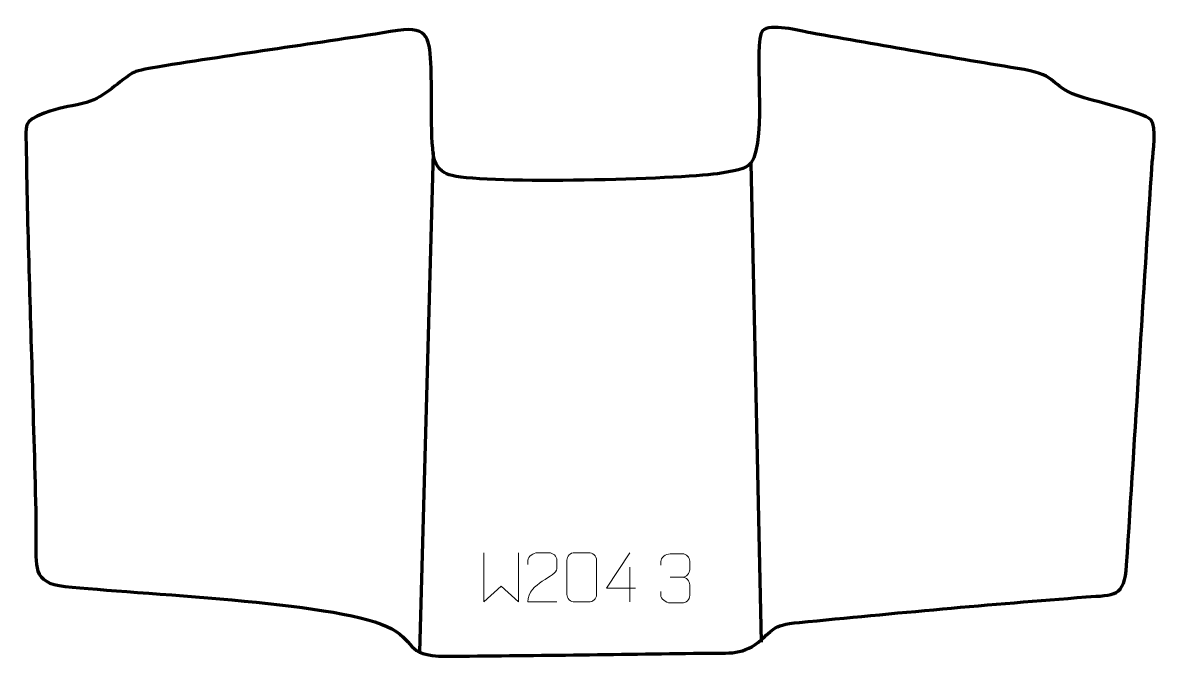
# Model space of a CAD drawing. Header units: millimetres. Extents: x 959 to 1536, y 322 to 644.
import ezdxf

# ---------------------------------------------------------------- set-up
doc = ezdxf.new("R2010")
doc.units = ezdxf.units.MM
doc.header["$MEASUREMENT"] = 0
doc.layers.add('layer 2', color=7, linetype='Continuous')
doc.layers.add('layer 3', color=7, linetype='Continuous')

msp = doc.modelspace()

# ---------------------------------------------------------------- linework, layer by layer
at = {"layer": 'layer 2', "color": 142, "lineweight": 158}
for points in [[(1167.6773, 578.3559), (1167.6773, 578.3559), (1160.8078, 324.5639), (1160.8078, 324.5639)], [(1329.2069, 572.9643), (1329.2069, 572.9643), (1334.3646, 329.5991), (1334.3646, 329.5991)]]:
    msp.add_open_spline(points, degree=3, dxfattribs=at)
at = {"layer": 'layer 3', "color": 242, "lineweight": 158}
msp.add_open_spline([(1149.7556, 640.4271), (1165.893, 642.6081), (1165.8332, 635.8123), (1166.6381, 621.3337), (1166.6381, 621.3337), (1167.1144, 611.048), (1165.9662, 581.6546), (1168.5286, 574.2213), (1168.5286, 574.2213), (1170.0784, 569.7257), (1173.3599, 567.6401), (1177.3012, 566.6994), (1177.3012, 566.6994), (1196.7143, 562.0662), (1291.8547, 564.77), (1312.2388, 567.654), (1312.2388, 567.654), (1320.0251, 568.7556), (1327.3008, 570.1607), (1329.2069, 572.9643), (1329.2069, 572.9643), (1337.8932, 585.7402), (1329.9442, 634.2038), (1335.1963, 640.1803), (1335.1963, 640.1803), (1338.8709, 644.3619), (1353.9067, 640.1398), (1359.4731, 639.1707), (1359.4731, 639.1707), (1395.741, 632.8398), (1431.8293, 626.4562), (1468.1784, 620.5428), (1468.1784, 620.5428), (1485.5899, 617.3928), (1481.1206, 612.5504), (1495.0851, 607.3063), (1495.0851, 607.3063), (1502.2999, 604.7592), (1528.8386, 598.9231), (1532.5789, 594.9315), (1532.5789, 594.9315), (1535.8438, 591.4471), (1533.6297, 578.5442), (1533.2923, 573.5273), (1533.2923, 573.5273), (1528.7092, 505.2607), (1524.7403, 436.9446), (1520.1951, 368.6851), (1520.1951, 368.6851), (1519.1013, 352.259), (1514.2697, 353.6661), (1499.6303, 352.5683), (1499.6303, 352.5683), (1451.1735, 348.8949), (1402.2512, 344.3866), (1353.8769, 339.6404), (1353.8769, 339.6404), (1338.3741, 338.1194), (1341.9088, 335.964), (1331.155, 328.2764), (1331.155, 328.2764), (1323.2606, 322.6328), (1313.2294, 324.2028), (1304.0827, 324.0406), (1304.0827, 324.0406), (1260.7216, 323.2866), (1217.3556, 322.8865), (1173.9908, 322.4248), (1173.9908, 322.4248), (1152.6915, 322.5678), (1159.6383, 330.5674), (1144.0612, 337.6471), (1144.0612, 337.6471), (1116.2665, 350.2798), (1016.5918, 354.1032), (980.5616, 357.9192), (980.5616, 357.9192), (963.4477, 359.7319), (965.8396, 368.4228), (965.766, 382.9871), (965.766, 382.9871), (965.6446, 406.9898), (964.598, 431.1808), (964.0156, 455.1983), (964.0156, 455.1983), (962.8622, 497.7457), (961.3291, 539.9543), (960.7347, 582.5585), (960.7347, 582.5585), (960.6019, 592.0759), (959.0018, 594.2725), (969.8637, 598.378), (969.8637, 598.378), (978.0851, 601.3569), (981.626, 601.4487), (989.3967, 603.2398), (989.3967, 603.2398), (1000.5508, 605.8106), (1005.8769, 613.1969), (1014.7096, 618.694), (1014.7096, 618.694), (1016.5056, 619.8117), (1021.4024, 620.8749), (1027.3917, 621.8376), (1027.3917, 621.8376), (1067.9538, 628.357), (1109.0079, 633.9078), (1149.7556, 640.4271)], degree=3, knots=[0, 0, 0, 0, 0.03571429, 0.03571429, 0.03571429, 0.03571429, 0.07142857, 0.07142857, 0.07142857, 0.07142857, 0.10714286, 0.10714286, 0.10714286, 0.10714286, 0.14285714, 0.14285714, 0.14285714, 0.14285714, 0.17857143, 0.17857143, 0.17857143, 0.17857143, 0.21428571, 0.21428571, 0.21428571, 0.21428571, 0.25, 0.25, 0.25, 0.25, 0.28571429, 0.28571429, 0.28571429, 0.28571429, 0.32142857, 0.32142857, 0.32142857, 0.32142857, 0.35714286, 0.35714286, 0.35714286, 0.35714286, 0.39285714, 0.39285714, 0.39285714, 0.39285714, 0.42857143, 0.42857143, 0.42857143, 0.42857143, 0.46428571, 0.46428571, 0.46428571, 0.46428571, 0.5, 0.5, 0.5, 0.5, 0.53571429, 0.53571429, 0.53571429, 0.53571429, 0.57142857, 0.57142857, 0.57142857, 0.57142857, 0.60714286, 0.60714286, 0.60714286, 0.60714286, 0.64285714, 0.64285714, 0.64285714, 0.64285714, 0.67857143, 0.67857143, 0.67857143, 0.67857143, 0.71428571, 0.71428571, 0.71428571, 0.71428571, 0.75, 0.75, 0.75, 0.75, 0.78571429, 0.78571429, 0.78571429, 0.78571429, 0.82142857, 0.82142857, 0.82142857, 0.82142857, 0.85714286, 0.85714286, 0.85714286, 0.85714286, 0.89285714, 0.89285714, 0.89285714, 0.89285714, 0.92857143, 0.92857143, 0.92857143, 0.92857143, 1, 1, 1, 1], dxfattribs=at)
at = {"layer": 'layer 3', "color": 250, "lineweight": 9}
for points, knots in [([(1193.3772, 375.0266), (1193.3772, 375.0266), (1193.3772, 350.0686), (1193.3772, 350.0686), (1193.3772, 350.0686), (1193.3772, 350.0686), (1202.2199, 358.1333), (1202.2199, 358.1333), (1202.2199, 358.1333), (1202.2199, 358.1333), (1211.0623, 350.0692), (1211.0623, 350.0692), (1211.0623, 350.0692), (1211.0623, 350.0692), (1211.0623, 375.0266), (1211.0623, 375.0266)], [0, 0, 0, 0, 0.2, 0.2, 0.2, 0.2, 0.4, 0.4, 0.4, 0.4, 0.6, 0.6, 0.6, 0.6, 1, 1, 1, 1]), ([(1230.5912, 350.0605), (1225.6768, 350.0608), (1220.7624, 350.0608), (1215.8483, 350.0605), (1215.8483, 350.0605), (1215.8483, 359.9928), (1230.4993, 362.634), (1230.5912, 366.9443), (1230.5912, 366.9443), (1230.5909, 368.3684), (1230.5909, 369.7921), (1230.5912, 371.2154), (1230.5912, 371.2154), (1230.5743, 373.2925), (1228.4515, 375.0173), (1226.7805, 375.0346), (1226.7805, 375.0346), (1224.7073, 375.0342), (1222.6344, 375.0342), (1220.562, 375.0346), (1220.562, 375.0346), (1218.7399, 375.0511), (1215.9152, 373.259), (1215.8483, 371.1654), (1215.8483, 371.1654), (1215.8483, 371.1654), (1215.8483, 369.1106), (1215.8483, 369.1106)], [0, 0, 0, 0, 0.125, 0.125, 0.125, 0.125, 0.25, 0.25, 0.25, 0.25, 0.375, 0.375, 0.375, 0.375, 0.5, 0.5, 0.5, 0.5, 0.625, 0.625, 0.625, 0.625, 0.75, 0.75, 0.75, 0.75, 1, 1, 1, 1]), ([(1239.6391, 375.0469), (1242.0052, 375.0469), (1244.3717, 375.0469), (1246.7382, 375.0469), (1246.7382, 375.0469), (1248.7187, 375.0825), (1250.7447, 373.5882), (1250.7718, 371.1461), (1250.7718, 371.1461), (1250.7714, 365.3887), (1250.7714, 359.6309), (1250.7718, 353.8727), (1250.7718, 353.8727), (1250.6297, 351.5451), (1248.9233, 350.0628), (1246.7382, 350.052), (1246.7382, 350.052), (1244.3658, 350.0524), (1241.9934, 350.0524), (1239.6214, 350.052), (1239.6214, 350.052), (1237.6629, 349.9464), (1235.6565, 351.8343), (1235.6679, 353.8553), (1235.6679, 353.8553), (1235.6683, 359.6359), (1235.6683, 365.4162), (1235.6679, 371.196), (1235.6679, 371.196), (1235.6722, 373.338), (1237.4493, 375.0605), (1239.6391, 375.0469)], [0, 0, 0, 0, 0.11111111, 0.11111111, 0.11111111, 0.11111111, 0.22222222, 0.22222222, 0.22222222, 0.22222222, 0.33333333, 0.33333333, 0.33333333, 0.33333333, 0.44444444, 0.44444444, 0.44444444, 0.44444444, 0.55555556, 0.55555556, 0.55555556, 0.55555556, 0.66666667, 0.66666667, 0.66666667, 0.66666667, 0.77777778, 0.77777778, 0.77777778, 0.77777778, 1, 1, 1, 1]), ([(1270.6306, 356.9642), (1270.6306, 356.9642), (1255.8089, 356.9642), (1255.8089, 356.9642), (1255.8089, 356.9642), (1255.8089, 356.9642), (1267.6865, 375.0347), (1267.6865, 375.0347)], [0, 0, 0, 0, 0.33333333, 0.33333333, 0.33333333, 0.33333333, 1, 1, 1, 1]), ([(1283.4119, 368.7928), (1283.4119, 368.7928), (1283.4119, 370.65), (1283.4119, 370.65), (1283.4119, 370.65), (1283.3976, 372.3919), (1286.0621, 374.51), (1288.1212, 374.4873), (1288.1212, 374.4873), (1290.1853, 374.4873), (1292.2493, 374.4873), (1294.313, 374.4873), (1294.313, 374.4873), (1296.5075, 374.4961), (1298.1058, 372.6493), (1298.1502, 370.7372), (1298.1502, 370.7372), (1298.1498, 369.3021), (1298.1498, 367.867), (1298.1502, 366.4315), (1298.1502, 366.4315), (1298.1016, 364.778), (1296.499, 362.548), (1294.3007, 362.558), (1294.3007, 362.558), (1296.5044, 362.5468), (1298.1124, 360.7436), (1298.1664, 358.6841), (1298.1664, 358.6841), (1298.166, 356.8994), (1298.166, 355.1147), (1298.1664, 353.3296), (1298.1664, 353.3296), (1298.1765, 351.2682), (1296.1216, 349.5051), (1294.3007, 349.5132), (1294.3007, 349.5132), (1292.2354, 349.5135), (1290.1702, 349.5135), (1288.1046, 349.5132), (1288.1046, 349.5132), (1285.936, 349.5247), (1283.405, 351.9249), (1283.3864, 353.3867), (1283.3864, 353.3867), (1283.3864, 353.3867), (1283.3864, 355.2953), (1283.3864, 355.2953)], [0, 0, 0, 0, 0.07692308, 0.07692308, 0.07692308, 0.07692308, 0.15384615, 0.15384615, 0.15384615, 0.15384615, 0.23076923, 0.23076923, 0.23076923, 0.23076923, 0.30769231, 0.30769231, 0.30769231, 0.30769231, 0.38461538, 0.38461538, 0.38461538, 0.38461538, 0.46153846, 0.46153846, 0.46153846, 0.46153846, 0.53846154, 0.53846154, 0.53846154, 0.53846154, 0.61538462, 0.61538462, 0.61538462, 0.61538462, 0.69230769, 0.69230769, 0.69230769, 0.69230769, 0.76923077, 0.76923077, 0.76923077, 0.76923077, 0.84615385, 0.84615385, 0.84615385, 0.84615385, 1, 1, 1, 1])]:
    msp.add_open_spline(points, degree=3, knots=knots, dxfattribs=at)
for points in [[(1267.6865, 367.7253), (1267.6865, 367.7253), (1267.6865, 350.0606), (1267.6865, 350.0606)], [(1288.1216, 362.5476), (1288.1216, 362.5476), (1294.318, 362.5476), (1294.318, 362.5476)]]:
    msp.add_open_spline(points, degree=3, dxfattribs=at)

doc.saveas('drawing.dxf')
